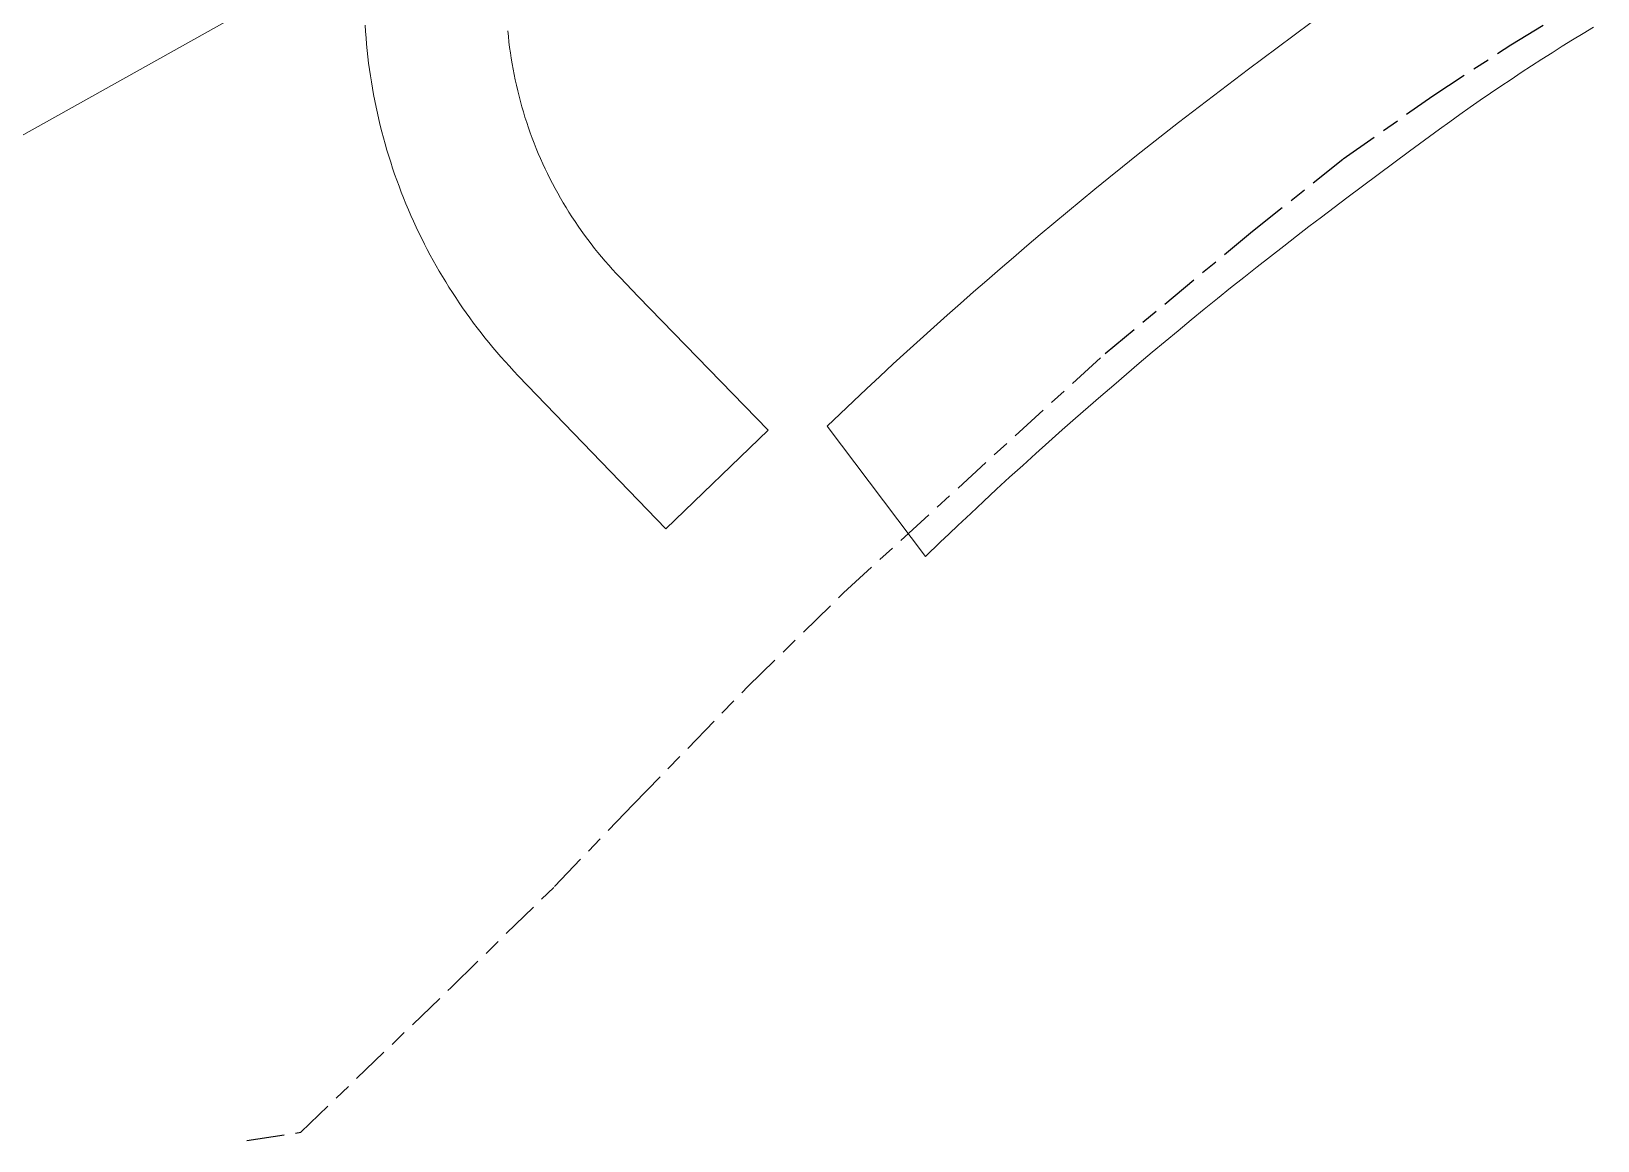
# Model space of a CAD drawing. Header units: metres. Extents: x 301080 to 303013, y 6182698 to 6183880.
# Drawn here: x 302232.2 to 302397.8, y 6182727.5 to 6182844.8 of the extents above; entities that cross this region are included whole.
import ezdxf

# ---------------------------------------------------------------- set-up
doc = ezdxf.new("R2010")
doc.units = ezdxf.units.M
doc.linetypes.add('Cable Exist UG', pattern=[8.2, 4, -1.2, 1.8, -1.2])
doc.layers.add('Cadastre Land Parcels_SP_EXT', color=9, linetype='Continuous', lineweight=5)
doc.layers.add('Cadastre Roads_SP_EXT', color=9, linetype='Continuous', lineweight=5)
doc.layers.add('Mains_HV_EXT', color=7, linetype='Continuous')

msp = doc.modelspace()

# ---------------------------------------------------------------- linework, layer by layer
at = {"layer": 'Cadastre Land Parcels_SP_EXT', "linetype": 'Continuous'}
msp.add_lwpolyline([(302220.26, 6182827.71), (302267.69, 6182854.24)], dxfattribs=at)
at = {"layer": 'Cadastre Roads_SP_EXT', "linetype": 'Continuous'}
for points in [[(302267.51, 6182845.5), (302267.55, 6182844.83), (302267.6, 6182844.16), (302267.66, 6182843.49), (302267.72, 6182842.82), (302267.79, 6182842.15), (302267.87, 6182841.48), (302267.96, 6182840.81), (302268.06, 6182840.14), (302268.16, 6182839.48), (302268.27, 6182838.81), (302268.39, 6182838.15), (302268.52, 6182837.49), (302268.65, 6182836.83), (302268.79, 6182836.17), (302268.94, 6182835.52), (302269.1, 6182834.87), (302269.26, 6182834.22), (302269.43, 6182833.57), (302269.61, 6182832.93), (302269.8, 6182832.28), (302269.99, 6182831.64), (302270.2, 6182831), (302270.4, 6182830.36), (302270.62, 6182829.73), (302270.84, 6182829.1), (302271.08, 6182828.47), (302271.31, 6182827.84), (302271.56, 6182827.22), (302271.81, 6182826.59), (302272.07, 6182825.97), (302272.34, 6182825.36), (302272.61, 6182824.75), (302272.89, 6182824.14), (302273.18, 6182823.53), (302273.48, 6182822.93), (302273.77, 6182822.34), (302274.07, 6182821.76), (302274.38, 6182821.18), (302274.69, 6182820.6), (302275.02, 6182820.03), (302275.34, 6182819.46), (302275.68, 6182818.9), (302276.02, 6182818.34), (302276.36, 6182817.78), (302276.72, 6182817.23), (302277.08, 6182816.68), (302277.44, 6182816.13), (302277.81, 6182815.59), (302278.19, 6182815.05), (302278.57, 6182814.52), (302278.96, 6182813.99), (302279.36, 6182813.47), (302279.76, 6182812.95), (302280.16, 6182812.43), (302280.58, 6182811.92), (302280.99, 6182811.41), (302281.42, 6182810.91), (302281.85, 6182810.42), (302282.3, 6182809.91), (302282.75, 6182809.41), (302283.21, 6182808.91), (302283.67, 6182808.42), (302299.31, 6182792.23), (302310.1, 6182802.65), (302310.1, 6182802.65), (302296.38, 6182816.79), (302294.45, 6182818.8), (302294.05, 6182819.22), (302293.65, 6182819.65), (302293.26, 6182820.09), (302292.87, 6182820.53), (302292.5, 6182820.98), (302292.12, 6182821.43), (302291.76, 6182821.88), (302291.4, 6182822.35), (302291.04, 6182822.81), (302290.69, 6182823.28), (302290.35, 6182823.76), (302290.02, 6182824.24), (302289.69, 6182824.72), (302289.37, 6182825.21), (302289.05, 6182825.7), (302288.74, 6182826.2), (302288.44, 6182826.7), (302288.15, 6182827.2), (302287.86, 6182827.71), (302287.58, 6182828.23), (302287.31, 6182828.74), (302287.04, 6182829.26), (302286.78, 6182829.79), (302286.53, 6182830.31), (302286.28, 6182830.84), (302286.04, 6182831.38), (302285.81, 6182831.92), (302285.59, 6182832.45), (302285.37, 6182833), (302285.16, 6182833.54), (302284.96, 6182834.09), (302284.77, 6182834.64), (302284.58, 6182835.19), (302284.4, 6182835.75), (302284.23, 6182836.31), (302284.07, 6182836.87), (302283.91, 6182837.43), (302283.77, 6182837.99), (302283.63, 6182838.56), (302283.49, 6182839.13), (302283.37, 6182839.7), (302283.25, 6182840.27), (302283.14, 6182840.84), (302283.04, 6182841.41), (302282.95, 6182841.99), (302282.86, 6182842.57), (302282.78, 6182843.14), (302282.71, 6182843.72), (302282.65, 6182844.3), (302282.6, 6182844.88)], [(302367.52, 6182845.77), (302363.95, 6182843.1), (302360.92, 6182840.83), (302359.42, 6182839.71), (302357.94, 6182838.59), (302356.45, 6182837.46), (302354.98, 6182836.32), (302353.5, 6182835.18), (302352.03, 6182834.03), (302350.55, 6182832.87), (302349.08, 6182831.69), (302347.6, 6182830.51), (302346.14, 6182829.33), (302344.67, 6182828.14), (302343.22, 6182826.94), (302341.76, 6182825.74), (302340.31, 6182824.54), (302338.89, 6182823.34), (302337.47, 6182822.14), (302336.06, 6182820.93), (302334.65, 6182819.72), (302333.24, 6182818.5), (302331.84, 6182817.28), (302330.45, 6182816.05), (302329.06, 6182814.82), (302327.62, 6182813.54), (302326.19, 6182812.25), (302324.77, 6182810.96), (302323.35, 6182809.66), (302321.94, 6182808.35), (302320.53, 6182807.04), (302319.13, 6182805.72), (302317.73, 6182804.4), (302316.34, 6182803.07), (302326.74, 6182789.29), (302328.31, 6182790.8), (302328.31, 6182790.8), (302329.24, 6182791.69), (302330.17, 6182792.57), (302331.53, 6182793.86), (302332.9, 6182795.13), (302334.27, 6182796.41), (302335.65, 6182797.67), (302337.03, 6182798.93), (302338.42, 6182800.19), (302339.81, 6182801.44), (302341.2, 6182802.68), (302342.61, 6182803.92), (302343.95, 6182805.1), (302345.29, 6182806.27), (302346.65, 6182807.43), (302348, 6182808.59), (302349.36, 6182809.75), (302350.73, 6182810.9), (302352.1, 6182812.05), (302353.47, 6182813.18), (302354.85, 6182814.32), (302356.23, 6182815.45), (302357.62, 6182816.58), (302359.02, 6182817.7), (302360.42, 6182818.82), (302361.82, 6182819.93), (302363.23, 6182821.03), (302364.64, 6182822.13), (302365.97, 6182823.16), (302367.3, 6182824.18), (302368.63, 6182825.2), (302369.97, 6182826.21), (302371.32, 6182827.22), (302374.63, 6182829.7), (302377.92, 6182832.16), (302378.98, 6182832.95), (302380.05, 6182833.73), (302381.11, 6182834.5), (302382.18, 6182835.28), (302383.25, 6182836.04), (302384.33, 6182836.8), (302385.41, 6182837.56), (302386.5, 6182838.3), (302387.59, 6182839.04), (302388.67, 6182839.76), (302389.74, 6182840.48), (302390.82, 6182841.18), (302391.91, 6182841.88), (302393, 6182842.58), (302394.09, 6182843.26), (302395.18, 6182843.94), (302396.28, 6182844.61), (302397.38, 6182845.27)]]:
    msp.add_lwpolyline(points, dxfattribs=at)
at = {"layer": 'Mains_HV_EXT', "linetype": 'Cable Exist UG'}
msp.add_lwpolyline([(302254.98, 6182727.52), (302260.69, 6182728.4), (302276.56, 6182743.69), (302287.52, 6182754.39), (302295.89, 6182763.12), (302307.98, 6182775.55), (302318.09, 6182785.46), (302345.75, 6182810.76), (302361.34, 6182823.71), (302370.92, 6182831.35), (302380.38, 6182838.01), (302388.64, 6182843.41), (302397.83, 6182849.06)], dxfattribs=at)

doc.saveas('drawing.dxf')
